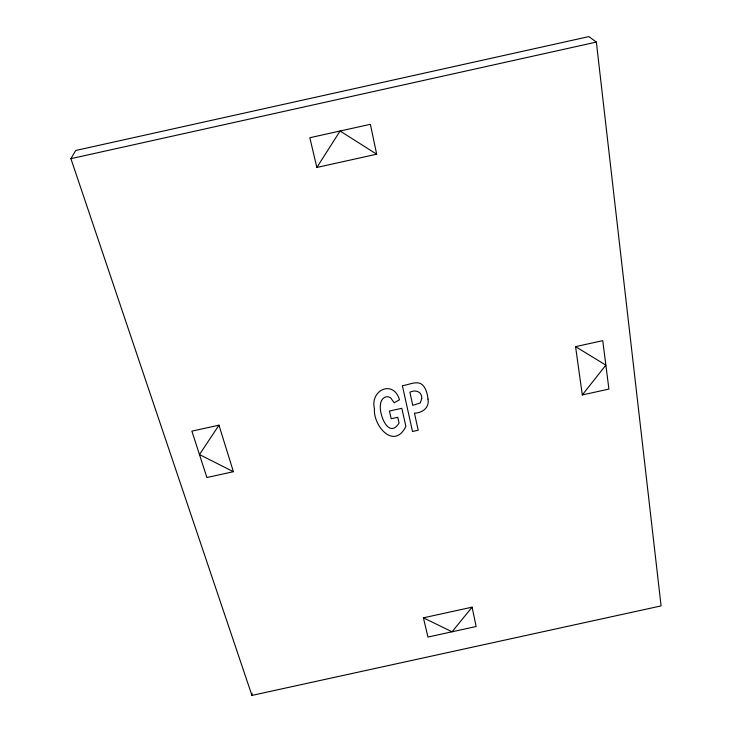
<?xml version="1.0" encoding="UTF-8"?>
<svg xmlns="http://www.w3.org/2000/svg" width="732" height="732" viewBox="0 0 732 732"><rect width="100%" height="100%" fill="white"/><g stroke="black" fill="none" stroke-linecap="round" stroke-linejoin="round"><path stroke-width="1.1" d="M251.936 695.4L70.913 158.67L75.716 150.481L588.912 36.6L596.36 42.09L661.087 605.904L251.936 695.4L251.991 693.241M316.855 167.454L340.096 131.019L376.669 154.205L370.374 124.303L309.828 137.726L316.855 167.454L376.669 154.205M218.96 425.182L199.479 454.581L233.398 471.692L218.96 425.182L191.885 431.139L206.9 477.52L233.398 471.692M582.306 394.941L605.867 365.14L575.562 346.639L582.306 394.941L608.914 389.085L602.747 340.655L575.562 346.639M472.085 607.167L452.056 631.789L423.407 617.826L427.955 637.06L476.157 626.51L472.085 607.167L423.407 617.826M70.913 158.67L596.36 42.09M428 399.096C429.684 407.596 422.263 413.123 414.458 413.15L418.192 430.233L412.509 431.487L402.371 385.627C409.161 385.069 418.695 379.057 423.837 386.432C426.509 390.101 427.488 394.667 428 399.096M380.484 404.43C378.627 413.855 388.573 439.612 399.068 423.05L397.769 417.286L391.208 418.731L389.442 411.027L401.822 408.3L405.885 426.436C393.999 450.436 373.027 425.576 374.436 408.795C369.788 390.202 393.24 379.085 399.526 399.773L394.191 402.765L390.696 397.888L388.482 396.817C383.952 395.921 380.64 400.294 380.484 404.43M421.742 398.519L420.296 402.957L412.766 405.372L409.893 392.242C415.337 389.333 422.199 391.647 421.742 398.519"/></g></svg>
